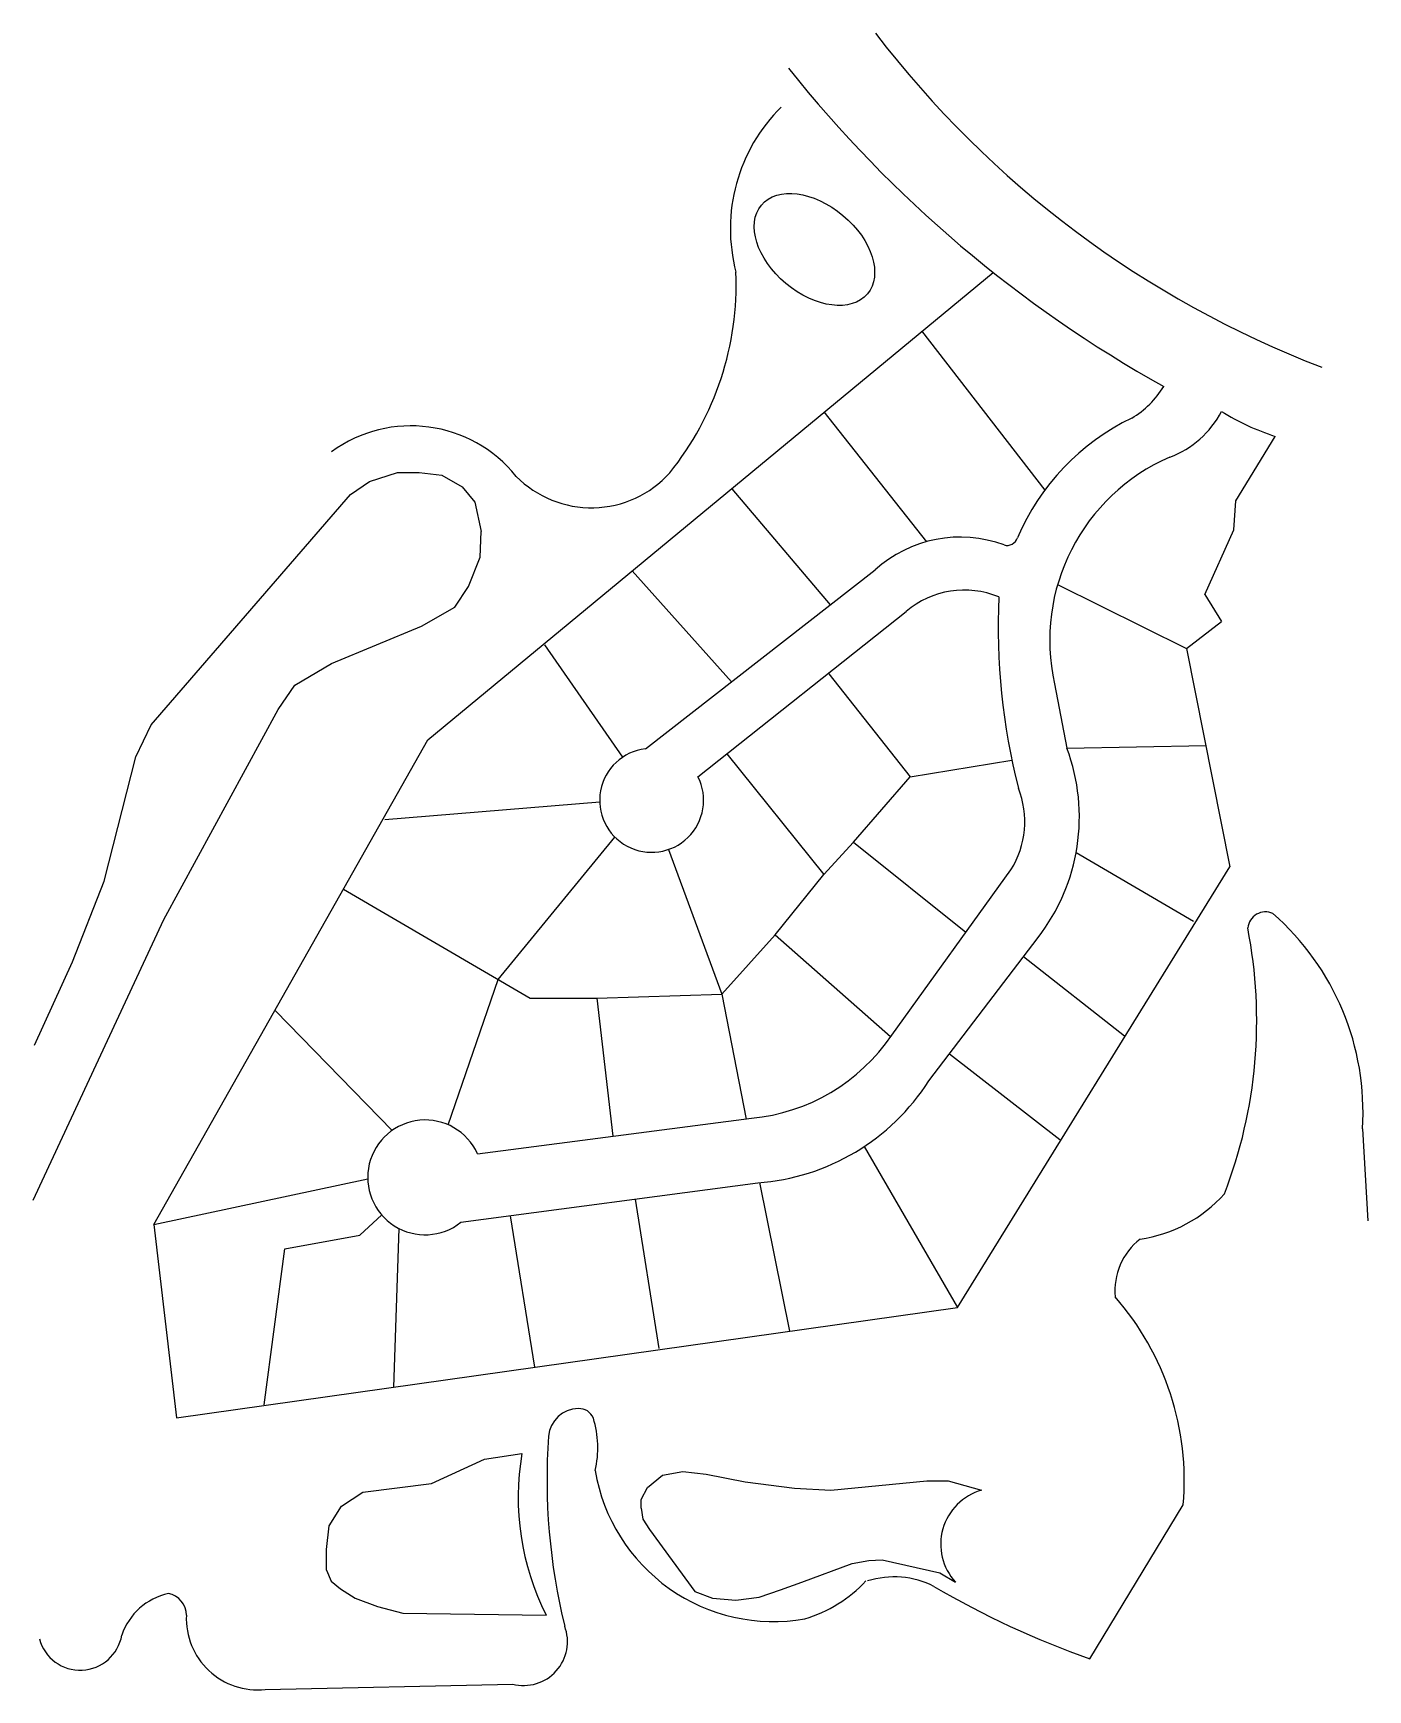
# Model space of a CAD drawing. Extents: x 138 to 1652, y 41 to 1921.
import ezdxf

# ---------------------------------------------------------------- set-up
doc = ezdxf.new("R2010")
doc.units = 0
doc.header["$MEASUREMENT"] = 0
doc.layers.add('DEFAULT', color=7, linetype='CONTINUOUS')

msp = doc.modelspace()

# ---------------------------------------------------------------- linework, layer by layer
at = {"layer": 'DEFAULT'}
for p, q in [((585.4937, 1118.7476), (1226.7597, 1649.2281)), ((1145.4993, 1582.9396), (1285.3149, 1402.2642)), ((1034.4335, 1490.9271), (1150.971, 1343.6332)), ((1502.0795, 1390.0662), (1546.5059, 1463.2044)), ((930.3823, 1403.6333), (1041.805, 1271.8644)), ((1499.7413, 1357.0362), (1502.0795, 1390.0663)), ((1467.0061, 1283.8981), (1499.7413, 1357.0362)), ((816.9778, 1310.4424), (929.9399, 1184.8054)), ((1299.846, 1295.0346), (1445.962, 1222.5564)), ((1467.0061, 1283.8981), (1485.7119, 1253.2273)), ((1445.962, 1222.5564), (1485.7119, 1253.2273)), ((717.6031, 1226.6874), (806.2684, 1099.0693)), ((1445.962, 1222.5564), (1495.0648, 974.8306)), ((1040.279, 1193.6564), (1132.6391, 1076.8714)), ((274.5092, 569.032), (585.4937, 1118.7476)), ((1310.3445, 1109.3108), (1468.175, 1112.2604)), ((924.4755, 1102.8212), (1034.4335, 965.9848)), ((1132.6391, 1076.8714), (1247.955, 1095.8422)), ((1068.3378, 1002.5538), (1132.6391, 1076.8714)), ((536.3903, 1028.5066), (780.3002, 1048.4949)), ((664.9933, 846.8404), (797.6159, 1008.4313)), ((1034.4335, 965.9848), (1068.3378, 1002.5538)), ((1068.3378, 1002.5538), (1195.7238, 900.4474)), ((858.3231, 994.4142), (918.6911, 830.3254)), ((1320.8109, 991.0593), (1454.1456, 912.9004)), ((979.4851, 897.5653), (1034.4335, 965.9848)), ((1186.4186, 474.6602), (1495.0648, 974.8306)), ((489.6258, 949.4702), (701.2355, 825.6073)), ((918.6911, 830.3254), (979.4851, 897.5653)), ((979.4851, 897.5653), (1110.1264, 782.0672)), ((1261.1481, 872.9914), (1375.8149, 783.1395)), ((608.4816, 681.9775), (664.9933, 846.8404)), ((777.2283, 825.6068), (918.6911, 830.3254)), ((918.6911, 830.3254), (946.3134, 688.5463)), ((412.4642, 811.4513), (544.7054, 675.5478)), ((701.2355, 825.6073), (777.2283, 825.6068)), ((777.2283, 825.6068), (795.1314, 669.0482)), ((1177.12, 762.6108), (1302.1607, 665.1748)), ((1080.3654, 657.3143), (1186.4186, 474.6602)), ((274.5092, 569.032), (517.1573, 620.5462)), ((961.5237, 616.4733), (995.4765, 447.718)), ((820.6264, 597.7152), (847.3751, 428.0661)), ((274.5092, 569.032), (300.2297, 349.6177)), ((508.3317, 556.6476), (532.9545, 579.7685)), ((546.8363, 384.4141), (552.6345, 564.314)), ((678.7168, 578.8222), (706.2776, 406.9116)), ((422.9864, 541.3122), (508.3317, 556.6476)), ((399.6041, 364.3651), (422.9864, 541.3122)), ((300.2297, 349.6177), (1186.4186, 474.6602))]:
    msp.add_line(p, q, dxfattribs=at)
at = {"layer": 'DEFAULT', "color": 94}
for p, q in [((497.6459, 1397.3632), (519.2529, 1411.8976)), ((519.2529, 1411.8976), (550.9433, 1422.0718)), ((550.9433, 1422.0718), (575.4313, 1422.0718)), ((575.4313, 1422.0718), (601.3598, 1419.1649)), ((601.3598, 1419.1649), (624.4073, 1406.0838)), ((271.4919, 1135.7425), (497.6459, 1397.3632)), ((624.4073, 1406.0838), (638.812, 1388.6425)), ((638.812, 1388.6425), (646.0144, 1355.2132)), ((644.5739, 1326.1442), (646.0144, 1355.2132)), ((631.6097, 1292.7149), (644.5739, 1326.1442)), ((615.7645, 1269.4602), (631.6097, 1292.7149)), ((578.3122, 1247.6584), (615.7645, 1269.4602)), ((476.0388, 1205.5084), (578.3122, 1247.6584)), ((434.2651, 1180.7998), (476.0388, 1205.5084)), ((415.539, 1153.1843), (434.2651, 1180.7998)), ((285.8966, 914.8188), (415.539, 1153.1843)), ((254.2063, 1099.4063), (271.4919, 1135.7425)), ((218.1945, 958.4218), (254.2063, 1099.4063)), ((182.1827, 866.8546), (218.1945, 958.4218)), ((137.5281, 596.5137), (285.8966, 914.8188)), ((138.9686, 772.3805), (182.1827, 866.8546)), ((589.6161, 274.8286), (649.7957, 302.5262)), ((649.7957, 302.5262), (692.027, 308.918)), ((834.5575, 270.5674), (851.45, 284.4162)), ((851.45, 284.4162), (874.6772, 288.6774)), ((874.6772, 288.6774), (901.0718, 285.4815)), ((901.0718, 285.4815), (945.4146, 276.9592)), ((487.2053, 249.2616), (511.4883, 265.241)), ((511.4883, 265.241), (589.6161, 274.8286)), ((827.1671, 256.7186), (834.5575, 270.5674)), ((945.4146, 276.9592), (1001.3711, 269.5021)), ((1001.3711, 269.5021), (1042.5466, 267.3716)), ((1042.5466, 267.3716), (1151.2921, 278.0245)), ((1151.2921, 278.0245), (1175.5751, 278.0245)), ((1175.5751, 278.0245), (1213.5832, 267.3716)), ((473.4801, 226.8904), (487.2053, 249.2616)), ((827.1671, 247.131), (827.1671, 256.7186)), ((827.1671, 247.131), (829.2786, 234.3475)), ((470.3128, 200.2581), (473.4801, 226.8904)), ((829.2786, 234.3475), (836.6691, 222.6292)), ((836.6691, 222.6292), (888.4024, 152.3199)), ((470.3128, 176.8216), (470.3128, 200.2581)), ((1085.8336, 187.4745), (1100.6146, 188.5398)), ((1100.6146, 188.5398), (1166.073, 173.6257)), ((470.3128, 176.8216), (475.5917, 164.0381)), ((1009.8173, 162.9728), (1066.8295, 184.2787)), ((1066.8295, 184.2787), (1085.8336, 187.4745)), ((1166.073, 173.6257), (1184.0213, 162.9728)), ((475.5917, 164.0381), (486.1495, 155.5157)), ((486.1495, 155.5157), (503.042, 144.8628)), ((888.4024, 152.3199), (908.4623, 144.8628)), ((961.2514, 145.9281), (985.5343, 154.4505)), ((985.5343, 154.4505), (1009.8173, 162.9728)), ((503.042, 144.8628), (528.3808, 135.2752)), ((528.3808, 135.2752), (556.8869, 127.8181)), ((908.4623, 144.8628), (934.8568, 142.7322)), ((934.8568, 142.7322), (961.2514, 145.9281)), ((556.8869, 127.8181), (719.4773, 125.6875))]:
    msp.add_line(p, q, dxfattribs=at)
at = {"layer": 'DEFAULT', "color": 1}
for p, q in [((832.1768, 1108.7213), (1092.8897, 1311.621)), ((891.8013, 1076.8707), (1127.9626, 1264.4347)), ((1296.3153, 1182.449), (1310.3447, 1109.3109)), ((1111.5951, 783.7285), (1246.8927, 971.4384)), ((1153.6833, 731.8239), (1277.6094, 894.6152)), ((641.611, 649.2485), (952.5956, 689.3566)), ((622.9052, 571.3918), (959.6102, 616.2186))]:
    msp.add_line(p, q, dxfattribs=at)
at = {"layer": 'DEFAULT', "color": 150}
for p, q in [((1645.702, 677.5158), (1651.8043, 572.8461)), ((1336.5312, 76.1785), (1442.3002, 250.6278)), ((238.1599, 102.8099), (238.1599, 102.8587)), ((400.8816, 41.2886), (681.5765, 47.4456))]:
    msp.add_line(p, q, dxfattribs=at)
at = {"layer": 'DEFAULT'}
for centre, radius, start, end in [((2016.7979, 2626.4838), 1162.4354, 217.3829, 248.9599), ((2122.0692, 2778.5633), 1441.172, 218.5311, 240.8575), ((1633.9992, 1730.5039), 281.2545, 238.1812, 251.8756)]:
    msp.add_arc(centre, radius, start, end, dxfattribs=at)
at = {"layer": 'DEFAULT', "color": 150}
for centre, radius, start, end in [((1122.9652, 1698.6059), 194.4137, 134.6534, 194.6871), ((594.1625, 1635.7135), 341.0129, 321.1515, 2.2857), ((566.2139, 1321.8093), 153.2757, 38.7832, 126.0352), ((770.8472, 1501.513), 119.3975, 224.506, 318.1215), ((1535.6801, 903.2728), 20.2596, 65.75, 174.184), ((1347.1258, 696.4728), 299.1775, 356.3671, 48.8483), ((979.5002, 800.3002), 546.2168, 338.8963, 11.0858), ((1370.9838, 708.959), 158.2443, 278.1743, 318.2715), ((1439.6538, 493.292), 74.9418, 128.0304, 185.0868), ((1128.0425, 278.3792), 315.4805, 354.9534, 41.3122), ((756.2033, 325.9167), 34.0535, 90.2026, 175.4524), ((756.9252, 342.4978), 17.4923, 22.3172, 92.7597), ((665.0228, 315.6528), 113.1534, 346.7003, 17.2144), ((1419.9697, 279.3606), 699.4493, 175.9618, 193.7492), ((977.7207, 323.6788), 205.4222, 189.543, 279.9235), ((968.3394, 270.221), 155.4799, 286.7399, 317.1235), ((1114.3195, 68.1823), 100.8161, 63.3298, 107.3159), ((1667.669, 1021.748), 1001.8753, 239.526, 250.6998), ((305.8548, 80.2437), 71.3726, 101.9761, 161.5269), ((286.3537, 125.4752), 25.0309, 359.9075, 79.1991), ((392.1912, 121.7128), 80.8924, 177.3629, 276.1673), ((694.14, 95.4886), 49.6586, 255.345, 20.7974), ((190.9268, 111.0603), 47.9398, 194.882, 350.1494)]:
    msp.add_arc(centre, radius, start, end, dxfattribs=at)
at = {"layer": 'DEFAULT', "color": 1}
for centre, radius, start, end in [((1328.9637, 1575.5347), 106.9349, 300.9746, 328.6044), ((1389.3649, 1541.155), 108.3823, 290.4632, 332.7422), ((1500.3078, 1242.6884), 267.7431, 115.7475, 156.794), ((1517.2579, 1231.8681), 226.4021, 113.4239, 192.608), ((1189.2695, 1205.4502), 143.3922, 69.6953, 132.2328), ((1242.4949, 1351.6672), 12.2365, 253.5432, 343.488), ((1194.0364, 1186.912), 101.8603, 67.3987, 130.4414), ((1966.3018, 1246.3118), 733.9367, 177.2949, 194.3915), ((1101.8038, 1031.2641), 222.6669, 322.1431, 20.5184), ((839.23, 1050.1908), 58.954, 96.8713, 26.9079), ((1158.9505, 1026.1458), 103.5699, 328.115, 21.3754), ((931.5624, 905.9224), 217.5848, 275.5473, 325.834), ((941.5552, 867.2316), 251.6616, 274.1141, 327.4487), ((582.2833, 622.3271), 65.1502, 24.4072, 308.5732)]:
    msp.add_arc(centre, radius, start, end, dxfattribs=at)
at = {"layer": 'DEFAULT', "color": 94}
for centre, radius, start, end in [((985.5989, 259.2274), 297.7475, 170.3931, 206.6475), ((1230.7979, 206.1121), 63.6322, 105.696, 222.6835)]:
    msp.add_arc(centre, radius, start, end, dxfattribs=at)
msp.add_ellipse((1023.9071, 1675.2577), major_axis=(-60.1394, 50.3786), ratio=0.643233, dxfattribs=at)

doc.saveas('drawing.dxf')
